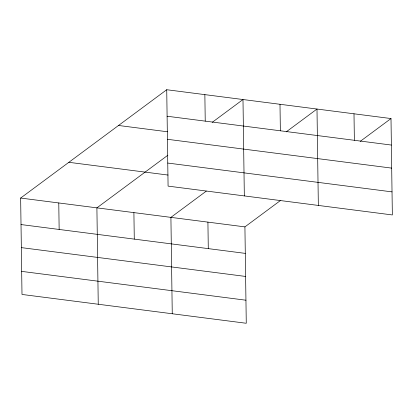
<?xml version="1.0" encoding="UTF-8"?>
<svg xmlns="http://www.w3.org/2000/svg" width="413" height="413" viewBox="0 0 413 413"><rect width="100%" height="100%" fill="white"/><g stroke="black" fill="none" stroke-linecap="round" stroke-linejoin="round"><path stroke-width="0.62" d="M280.303 200.641L244.919 226.882L246.267 323.271L21.997 294.448L20.65 198.054L166.733 89.729L391.003 118.552L392.35 214.946L168.081 186.118L166.733 89.729M167.874 155.226L96.9 207.858L98.248 304.247M212.215 122.346L242.989 99.528L244.331 195.922M206.299 191.126L170.91 217.367L172.257 313.756M286.224 131.861L316.993 109.042L318.34 205.431M360.234 141.37L391.003 118.552M167.105 116.234L391.374 145.056M118.526 125.475L167.456 131.768M167.425 139.295L391.694 168.117M167.761 163.058L392.03 191.88M68.857 162.309L168.076 175.06M20.65 198.054L244.919 226.882M21.022 224.558L245.291 253.381M21.342 247.619L245.611 276.447M21.672 271.382L245.941 300.21M353.998 113.797L354.369 140.301M279.993 104.288L280.36 130.787M207.915 222.122L208.286 248.626M204.863 94.629L205.23 121.133M133.905 212.612L134.277 239.117M58.775 202.959L59.147 229.458"/></g></svg>
